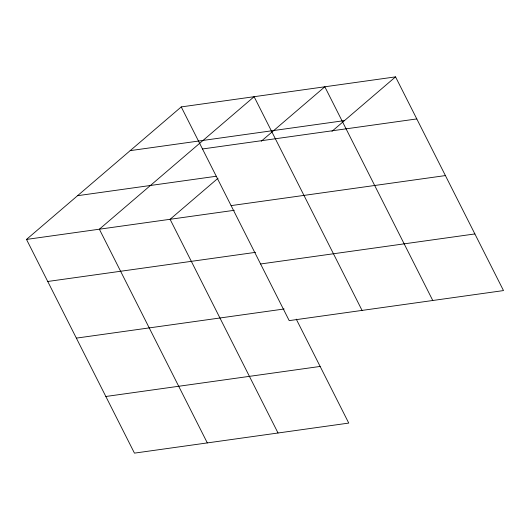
<?xml version="1.0" encoding="UTF-8"?>
<svg xmlns="http://www.w3.org/2000/svg" width="530" height="530" viewBox="0 0 530 530"><rect width="100%" height="100%" fill="white"/><g stroke="black" fill="none" stroke-linecap="round" stroke-linejoin="round"><path stroke-width="0.79" d="M296.257 319.159L348.753 423.086L134.454 453.13L26.5 239.421L181.247 106.914L395.546 76.87L503.5 290.579L289.201 320.623L181.247 106.914M218.035 178.232L170.084 219.294L278.031 432.997M261.237 141.238L324.83 86.787L432.778 300.497M331.952 131.327L395.546 76.87M130.181 150.639L344.48 120.601M202.493 148.97L416.792 118.925M77.566 195.696L216.273 176.252M231.106 205.614L445.405 175.576M26.5 239.421L234.3 210.291M47.746 281.476L255.54 252.346M260.588 263.98L474.887 233.935M76.36 338.12L284.153 308.99M105.841 396.486L320.14 366.442M362.063 310.408L254.108 96.698L99.362 229.205L207.316 442.914"/></g></svg>
